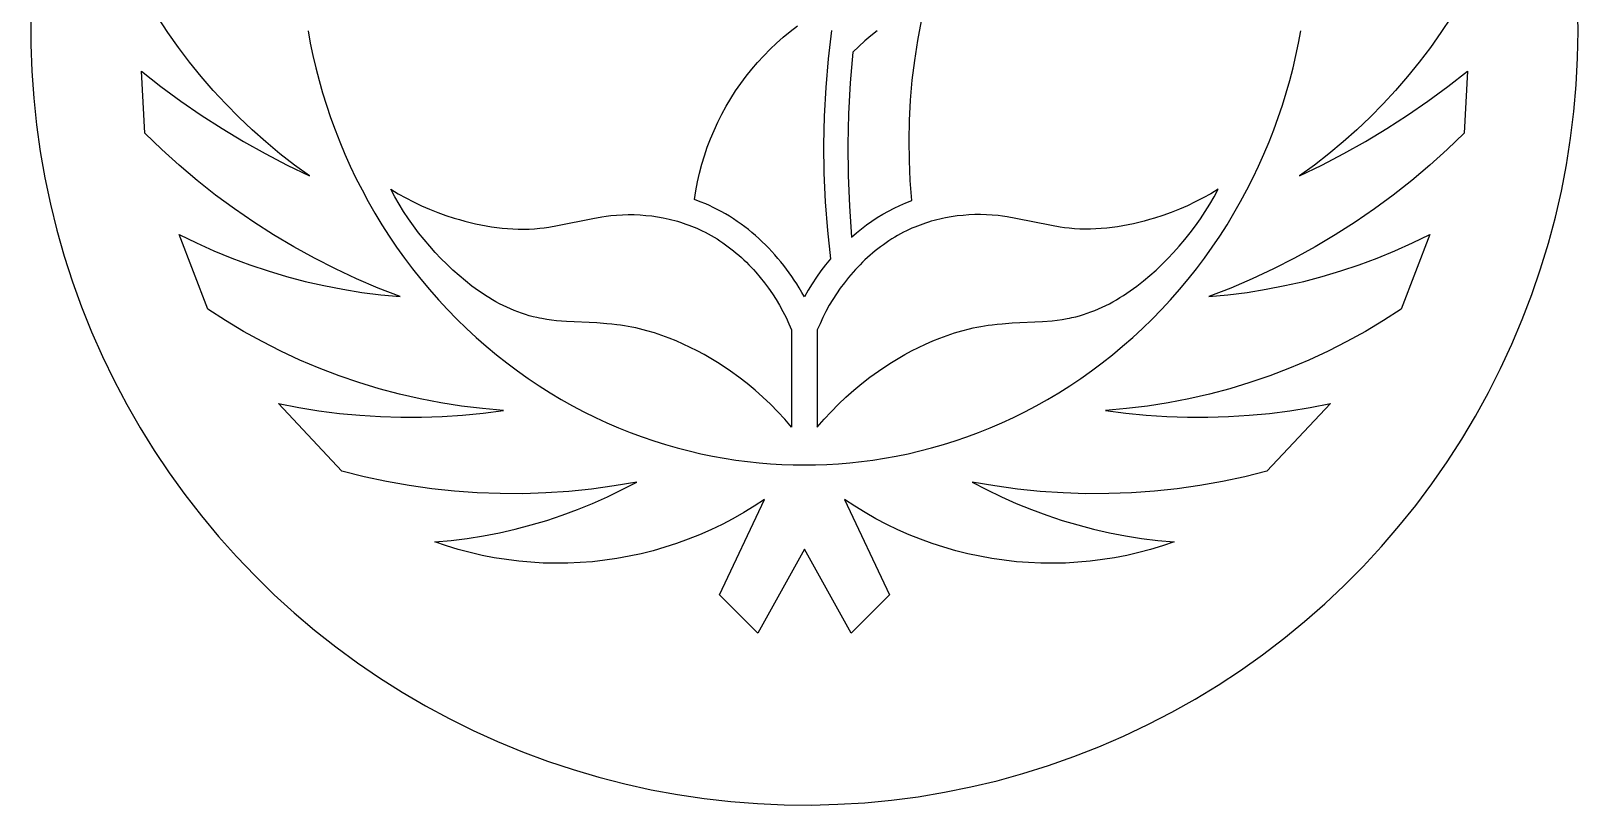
# Model space of a CAD drawing. Header units: millimetres. Extents: x -254 to 346, y 155 to 755.
# Drawn here: x -254 to 346, y 155 to 455 of the extents above; entities that cross this region are included whole.
import ezdxf

# ---------------------------------------------------------------- set-up
doc = ezdxf.new("R2010")
doc.units = ezdxf.units.MM
doc.layers.add('Layer 05', color=12, linetype='Continuous', true_color=0xde0000)

msp = doc.modelspace()

# ---------------------------------------------------------------- linework, layer by layer
at = {"layer": 'Layer 05'}
for p, q in [((346.45, 455.04), (346.27, 465.46)), ((-253.5, 460.25), (-253.5, 449.84)), ((-200.39, 454.48), (-204.31, 460.44)), ((40.96, 454.91), (43.73, 457.04)), ((90.38, 451.37), (91.82, 459.02)), ((297.22, 460.44), (293.29, 454.48)), ((-196.27, 448.65), (-200.39, 454.48)), ((-146.06, 455.1), (-145.16, 450.31)), ((-145.16, 450.31), (-144.15, 445.52)), ((33.11, 447.96), (35.65, 450.37)), ((35.65, 450.37), (38.26, 452.69)), ((38.26, 452.69), (40.96, 454.91)), ((56.94, 455.23), (55.64, 444.22)), ((69.84, 451.18), (67.51, 449.06)), ((72.24, 453.22), (69.84, 451.18)), ((74.7, 455.18), (72.24, 453.22)), ((89.2, 443.68), (90.38, 451.37)), ((237.05, 445.52), (238.06, 450.31)), ((238.06, 450.31), (238.96, 455.1)), ((293.29, 454.48), (289.17, 448.65)), ((346.27, 444.63), (346.45, 455.04)), ((-253.5, 449.84), (-253.14, 439.43)), ((-191.96, 442.96), (-196.27, 448.65)), ((-144.15, 445.52), (-143.02, 440.73)), ((28.3, 442.9), (30.66, 445.47)), ((30.66, 445.47), (33.11, 447.96)), ((55.64, 444.22), (54.7, 433.16)), ((65.24, 446.87), (64.21, 434.95)), ((67.51, 449.06), (65.24, 446.87)), ((235.92, 440.73), (237.05, 445.52)), ((289.17, 448.65), (284.87, 442.96)), ((345.73, 434.23), (346.27, 444.63)), ((-253.14, 439.43), (-252.42, 429.04)), ((-209.34, 415.42), (-210.68, 439.49)), ((-210.68, 439.49), (-203.11, 433.56)), ((-187.47, 437.42), (-191.96, 442.96)), ((-143.02, 440.73), (-141.77, 435.93)), ((23.84, 437.51), (26.02, 440.24)), ((26.02, 440.24), (28.3, 442.9)), ((88.27, 435.95), (89.2, 443.68)), ((234.67, 435.93), (235.92, 440.73)), ((284.87, 442.96), (280.37, 437.42)), ((296.01, 433.56), (303.59, 439.49)), ((303.59, 439.49), (302.24, 415.42)), ((-203.11, 433.56), (-195.36, 427.87)), ((-182.8, 432.02), (-187.47, 437.42)), ((-177.96, 426.78), (-182.8, 432.02)), ((-141.77, 435.93), (-140.4, 431.13)), ((19.77, 431.83), (21.76, 434.7)), ((21.76, 434.7), (23.84, 437.51)), ((54.7, 433.16), (54.11, 422.09)), ((64.21, 434.95), (63.56, 423)), ((87.6, 428.2), (88.27, 435.95)), ((233.31, 431.13), (234.67, 435.93)), ((275.7, 432.02), (270.86, 426.78)), ((280.37, 437.42), (275.7, 432.02)), ((288.26, 427.87), (296.01, 433.56)), ((344.83, 423.86), (345.73, 434.23)), ((-252.42, 429.04), (-251.34, 418.68)), ((-195.36, 427.87), (-187.44, 422.42)), ((-172.95, 421.7), (-177.96, 426.78)), ((-140.4, 431.13), (-138.92, 426.35)), ((-138.92, 426.35), (-137.31, 421.57)), ((16.1, 425.88), (17.88, 428.89)), ((17.88, 428.89), (19.77, 431.83)), ((87.19, 420.43), (87.6, 428.2)), ((230.21, 421.57), (231.82, 426.35)), ((231.82, 426.35), (233.31, 431.13)), ((270.86, 426.78), (265.85, 421.7)), ((280.34, 422.42), (288.26, 427.87)), ((-187.44, 422.42), (-179.35, 417.21)), ((-167.77, 416.79), (-172.95, 421.7)), ((-137.31, 421.57), (-135.58, 416.81)), ((12.85, 419.69), (14.42, 422.82)), ((14.42, 422.82), (16.1, 425.88)), ((54.11, 422.09), (53.89, 411)), ((63.56, 423), (63.28, 411.03)), ((87.04, 412.65), (87.19, 420.43)), ((228.48, 416.81), (230.21, 421.57)), ((265.85, 421.7), (260.67, 416.79)), ((272.25, 417.21), (280.34, 422.42)), ((343.56, 413.52), (344.83, 423.86)), ((-251.34, 418.68), (-249.9, 408.37)), ((-202.78, 409.1), (-209.34, 415.42)), ((-179.35, 417.21), (-171.11, 412.25)), ((-162.43, 412.05), (-167.77, 416.79)), ((-135.58, 416.81), (-133.73, 412.08)), ((10.03, 413.3), (11.38, 416.52)), ((11.38, 416.52), (12.85, 419.69)), ((226.63, 412.08), (228.48, 416.81)), ((260.67, 416.79), (255.33, 412.05)), ((264.01, 412.25), (272.25, 417.21)), ((302.24, 415.42), (295.68, 409.1)), ((-249.9, 408.37), (-248.1, 398.11)), ((-196.01, 403), (-202.78, 409.1)), ((-171.11, 412.25), (-162.72, 407.55)), ((-156.95, 407.49), (-162.43, 412.05)), ((-133.73, 412.08), (-131.76, 407.37)), ((7.66, 406.72), (8.78, 410.03)), ((8.78, 410.03), (10.03, 413.3)), ((53.89, 411), (54.02, 399.91)), ((63.28, 411.03), (63.39, 399.06)), ((87.14, 404.87), (87.04, 412.65)), ((224.66, 407.37), (226.63, 412.08)), ((255.33, 412.05), (249.85, 407.49)), ((255.63, 407.55), (264.01, 412.25)), ((295.68, 409.1), (288.92, 403)), ((341.94, 403.23), (343.56, 413.52)), ((-189.05, 397.13), (-196.01, 403)), ((-162.72, 407.55), (-154.2, 403.1)), ((-151.31, 403.11), (-156.95, 407.49)), ((-154.2, 403.1), (-145.54, 398.92)), ((-145.54, 398.92), (-151.31, 403.11)), ((-131.76, 407.37), (-129.67, 402.7)), ((-129.67, 402.7), (-127.46, 398.06)), ((5.74, 400), (6.64, 403.38)), ((6.64, 403.38), (7.66, 406.72)), ((87.51, 397.1), (87.14, 404.87)), ((220.36, 398.06), (222.57, 402.7)), ((222.57, 402.7), (224.66, 407.37)), ((244.21, 403.11), (238.44, 398.92)), ((238.44, 398.92), (247.1, 403.1)), ((249.85, 407.49), (244.21, 403.11)), ((247.1, 403.1), (255.63, 407.55)), ((288.92, 403), (281.96, 397.13)), ((339.97, 393.01), (341.94, 403.23)), ((-248.1, 398.11), (-245.94, 387.93)), ((-181.9, 391.49), (-189.05, 397.13)), ((-127.46, 398.06), (-125.12, 393.46)), ((4.3, 393.16), (4.96, 396.59)), ((4.96, 396.59), (5.74, 400)), ((54.02, 399.91), (54.51, 388.83)), ((63.39, 399.06), (63.88, 387.1)), ((88.13, 389.34), (87.51, 397.1)), ((218.03, 393.46), (220.36, 398.06)), ((281.96, 397.13), (274.8, 391.49)), ((-174.57, 386.09), (-181.9, 391.49)), ((-125.12, 393.46), (-122.67, 388.91)), ((-112.42, 390.77), (-114, 393.72)), ((-114, 393.72), (-111.1, 391.98)), ((-110.76, 387.89), (-112.42, 390.77)), ((-111.1, 391.98), (-108.14, 390.34)), ((-108.14, 390.34), (-105.12, 388.8)), ((3.76, 389.71), (4.3, 393.16)), ((201.04, 390.34), (198.02, 388.8)), ((204, 391.98), (201.04, 390.34)), ((203.66, 387.89), (205.33, 390.77)), ((206.9, 393.72), (204, 391.98)), ((205.33, 390.77), (206.9, 393.72)), ((215.57, 388.91), (218.03, 393.46)), ((274.8, 391.49), (267.47, 386.09)), ((337.64, 382.86), (339.97, 393.01)), ((-245.94, 387.93), (-243.44, 377.82)), ((-167.06, 380.93), (-174.57, 386.09)), ((-122.67, 388.91), (-120.1, 384.42)), ((-120.1, 384.42), (-117.42, 379.98)), ((-109, 385.05), (-110.76, 387.89)), ((-107.15, 382.27), (-109, 385.05)), ((-105.12, 388.8), (-102.05, 387.35)), ((-102.05, 387.35), (-98.94, 386)), ((-98.94, 386), (-95.78, 384.75)), ((-95.78, 384.75), (-92.57, 383.6)), ((5.96, 388.89), (3.76, 389.71)), ((8.15, 388.01), (5.96, 388.89)), ((9.58, 387.38), (8.15, 388.01)), ((11, 386.71), (9.58, 387.38)), ((12.62, 385.91), (11, 386.71)), ((14.22, 385.06), (12.62, 385.91)), ((15.8, 384.17), (14.22, 385.06)), ((17.35, 383.24), (15.8, 384.17)), ((54.51, 388.83), (55.35, 377.77)), ((63.88, 387.1), (64.74, 375.17)), ((74.7, 382.71), (76.84, 384.01)), ((76.84, 384.01), (79.02, 385.23)), ((79.02, 385.23), (81.24, 386.38)), ((81.24, 386.38), (83.5, 387.44)), ((83.5, 387.44), (85.8, 388.43)), ((85.8, 388.43), (88.13, 389.34)), ((188.68, 384.75), (185.47, 383.6)), ((191.84, 386), (188.68, 384.75)), ((194.96, 387.35), (191.84, 386)), ((198.02, 388.8), (194.96, 387.35)), ((200.05, 382.27), (201.9, 385.05)), ((201.9, 385.05), (203.66, 387.89)), ((210.32, 379.98), (213, 384.42)), ((213, 384.42), (215.57, 388.91)), ((267.47, 386.09), (259.97, 380.93)), ((-159.39, 376.03), (-167.06, 380.93)), ((-117.42, 379.98), (-114.61, 375.6)), ((-105.21, 379.54), (-107.15, 382.27)), ((-103.18, 376.86), (-105.21, 379.54)), ((-92.57, 383.6), (-89.32, 382.54)), ((-89.32, 382.54), (-87.3, 381.94)), ((-87.3, 381.94), (-85.26, 381.37)), ((-85.26, 381.37), (-83.22, 380.85)), ((-83.22, 380.85), (-81.16, 380.37)), ((-81.16, 380.37), (-79.1, 379.93)), ((-79.1, 379.93), (-77.02, 379.54)), ((-77.02, 379.54), (-74.94, 379.2)), ((-74.94, 379.2), (-72.86, 378.9)), ((-72.86, 378.9), (-70.77, 378.66)), ((-70.77, 378.66), (-68.68, 378.47)), ((-68.68, 378.47), (-66.59, 378.34)), ((-66.59, 378.34), (-64.5, 378.27)), ((-64.5, 378.27), (-62.41, 378.25)), ((-62.41, 378.25), (-60.33, 378.3)), ((-60.33, 378.3), (-58.26, 378.41)), ((-58.26, 378.41), (-56.19, 378.59)), ((-56.19, 378.59), (-54.46, 378.79)), ((-54.46, 378.79), (-52.73, 379.02)), ((-52.73, 379.02), (-49.3, 379.61)), ((-49.3, 379.61), (-35.58, 382.43)), ((-35.58, 382.43), (-32.13, 383.03)), ((-32.13, 383.03), (-30.39, 383.28)), ((-30.39, 383.28), (-28.64, 383.5)), ((-28.64, 383.5), (-26.39, 383.7)), ((-26.39, 383.7), (-24.13, 383.84)), ((-24.13, 383.84), (-21.85, 383.89)), ((-21.85, 383.89), (-19.58, 383.87)), ((-19.58, 383.87), (-17.31, 383.78)), ((-17.31, 383.78), (-15.03, 383.61)), ((-15.03, 383.61), (-12.77, 383.36)), ((-12.77, 383.36), (-10.51, 383.03)), ((-10.51, 383.03), (-8.27, 382.63)), ((-8.27, 382.63), (-7.15, 382.4)), ((-7.15, 382.4), (-6.04, 382.15)), ((-6.04, 382.15), (-4.93, 381.88)), ((-4.93, 381.88), (-3.83, 381.59)), ((-3.83, 381.59), (-2.73, 381.29)), ((-2.73, 381.29), (-1.64, 380.96)), ((-1.64, 380.96), (-0.56, 380.61)), ((-0.56, 380.61), (0.52, 380.25)), ((0.52, 380.25), (1.59, 379.86)), ((1.59, 379.86), (2.65, 379.45)), ((2.65, 379.45), (3.7, 379.03)), ((3.7, 379.03), (4.75, 378.58)), ((4.75, 378.58), (5.78, 378.12)), ((5.78, 378.12), (6.81, 377.63)), ((18.88, 382.27), (17.35, 383.24)), ((20.39, 381.27), (18.88, 382.27)), ((21.86, 380.24), (20.39, 381.27)), ((23.3, 379.17), (21.86, 380.24)), ((24.71, 378.07), (23.3, 379.17)), ((26.11, 376.94), (24.71, 378.07)), ((66.63, 376.81), (68.57, 378.39)), ((68.57, 378.39), (70.56, 379.9)), ((70.56, 379.9), (72.6, 381.34)), ((72.6, 381.34), (74.7, 382.71)), ((87.12, 378.12), (86.09, 377.63)), ((88.16, 378.58), (87.12, 378.12)), ((89.2, 379.03), (88.16, 378.58)), ((90.25, 379.45), (89.2, 379.03)), ((91.32, 379.86), (90.25, 379.45)), ((92.39, 380.25), (91.32, 379.86)), ((93.46, 380.61), (92.39, 380.25)), ((94.55, 380.96), (93.46, 380.61)), ((95.64, 381.29), (94.55, 380.96)), ((96.73, 381.59), (95.64, 381.29)), ((97.83, 381.88), (96.73, 381.59)), ((98.94, 382.15), (97.83, 381.88)), ((100.05, 382.4), (98.94, 382.15)), ((101.17, 382.63), (100.05, 382.4)), ((103.41, 383.03), (101.17, 382.63)), ((105.67, 383.36), (103.41, 383.03)), ((107.94, 383.61), (105.67, 383.36)), ((110.21, 383.78), (107.94, 383.61)), ((112.48, 383.87), (110.21, 383.78)), ((114.76, 383.89), (112.48, 383.87)), ((117.03, 383.84), (114.76, 383.89)), ((119.29, 383.7), (117.03, 383.84)), ((121.54, 383.5), (119.29, 383.7)), ((123.29, 383.28), (121.54, 383.5)), ((125.03, 383.03), (123.29, 383.28)), ((128.49, 382.43), (125.03, 383.03)), ((142.2, 379.61), (128.49, 382.43)), ((145.64, 379.02), (142.2, 379.61)), ((147.36, 378.79), (145.64, 379.02)), ((149.09, 378.59), (147.36, 378.79)), ((151.16, 378.41), (149.09, 378.59)), ((153.23, 378.3), (151.16, 378.41)), ((155.32, 378.25), (153.23, 378.3)), ((157.4, 378.27), (155.32, 378.25)), ((159.49, 378.34), (157.4, 378.27)), ((161.58, 378.47), (159.49, 378.34)), ((163.67, 378.66), (161.58, 378.47)), ((165.76, 378.9), (163.67, 378.66)), ((167.84, 379.2), (165.76, 378.9)), ((169.92, 379.54), (167.84, 379.2)), ((172, 379.93), (169.92, 379.54)), ((174.06, 380.37), (172, 379.93)), ((176.12, 380.85), (174.06, 380.37)), ((178.17, 381.37), (176.12, 380.85)), ((180.2, 381.94), (178.17, 381.37)), ((182.22, 382.54), (180.2, 381.94)), ((185.47, 383.6), (182.22, 382.54)), ((196.08, 376.86), (198.11, 379.54)), ((198.11, 379.54), (200.05, 382.27)), ((207.52, 375.6), (210.32, 379.98)), ((259.97, 380.93), (252.29, 376.03)), ((334.96, 372.8), (337.64, 382.86)), ((-243.44, 377.82), (-240.58, 367.8)), ((-184.93, 347.24), (-196.04, 376.19)), ((-196.04, 376.19), (-189.33, 372.92)), ((-189.33, 372.92), (-182.52, 369.87)), ((-151.56, 371.38), (-159.39, 376.03)), ((-114.61, 375.6), (-111.7, 371.29)), ((-101.07, 374.23), (-103.18, 376.86)), ((-98.86, 371.63), (-101.07, 374.23)), ((6.81, 377.63), (7.99, 377.05)), ((7.99, 377.05), (9.15, 376.43)), ((9.15, 376.43), (10.3, 375.79)), ((10.3, 375.79), (11.44, 375.13)), ((11.44, 375.13), (12.57, 374.44)), ((12.57, 374.44), (13.68, 373.73)), ((13.68, 373.73), (14.77, 372.99)), ((14.77, 372.99), (15.85, 372.24)), ((15.85, 372.24), (16.92, 371.46)), ((27.46, 375.78), (26.11, 376.94)), ((28.79, 374.6), (27.46, 375.78)), ((30.1, 373.38), (28.79, 374.6)), ((31.38, 372.14), (30.1, 373.38)), ((32.62, 370.87), (31.38, 372.14)), ((55.35, 377.77), (56.56, 366.74)), ((64.74, 375.17), (66.63, 376.81)), ((77.05, 372.24), (75.98, 371.46)), ((78.13, 372.99), (77.05, 372.24)), ((79.23, 373.73), (78.13, 372.99)), ((80.34, 374.44), (79.23, 373.73)), ((81.46, 375.13), (80.34, 374.44)), ((82.6, 375.79), (81.46, 375.13)), ((83.75, 376.43), (82.6, 375.79)), ((84.91, 377.05), (83.75, 376.43)), ((86.09, 377.63), (84.91, 377.05)), ((191.77, 371.63), (193.97, 374.23)), ((193.97, 374.23), (196.08, 376.86)), ((204.6, 371.29), (207.52, 375.6)), ((252.29, 376.03), (244.46, 371.38)), ((275.42, 369.87), (282.23, 372.92)), ((288.94, 376.19), (277.83, 347.24)), ((282.23, 372.92), (288.94, 376.19)), ((331.93, 362.83), (334.96, 372.8)), ((-240.58, 367.8), (-237.38, 357.89)), ((-182.52, 369.87), (-175.61, 367.04)), ((-175.61, 367.04), (-168.61, 364.44)), ((-143.58, 366.99), (-151.56, 371.38)), ((-135.46, 362.86), (-143.58, 366.99)), ((-111.7, 371.29), (-108.68, 367.05)), ((-108.68, 367.05), (-105.54, 362.89)), ((-96.73, 369.25), (-98.86, 371.63)), ((-94.53, 366.91), (-96.73, 369.25)), ((-92.25, 364.63), (-94.53, 366.91)), ((16.92, 371.46), (17.97, 370.65)), ((17.97, 370.65), (19, 369.83)), ((19, 369.83), (20.02, 368.99)), ((20.02, 368.99), (21.03, 368.13)), ((21.03, 368.13), (22.01, 367.24)), ((22.01, 367.24), (22.99, 366.34)), ((22.99, 366.34), (23.94, 365.42)), ((33.84, 369.58), (32.62, 370.87)), ((35.03, 368.27), (33.84, 369.58)), ((36.19, 366.93), (35.03, 368.27)), ((37.32, 365.57), (36.19, 366.93)), ((56.56, 366.74), (54.67, 364.43)), ((69.92, 366.34), (68.96, 365.42)), ((70.89, 367.24), (69.92, 366.34)), ((71.88, 368.13), (70.89, 367.24)), ((72.88, 368.99), (71.88, 368.13)), ((73.9, 369.83), (72.88, 368.99)), ((74.93, 370.65), (73.9, 369.83)), ((75.98, 371.46), (74.93, 370.65)), ((185.16, 364.63), (187.43, 366.91)), ((187.43, 366.91), (189.63, 369.25)), ((189.63, 369.25), (191.77, 371.63)), ((198.44, 362.89), (201.58, 367.05)), ((201.58, 367.05), (204.6, 371.29)), ((236.49, 366.99), (228.37, 362.86)), ((244.46, 371.38), (236.49, 366.99)), ((261.51, 364.44), (268.51, 367.04)), ((268.51, 367.04), (275.42, 369.87)), ((-168.61, 364.44), (-161.53, 362.07)), ((-161.53, 362.07), (-154.38, 359.93)), ((-127.21, 359.01), (-135.46, 362.86)), ((-105.54, 362.89), (-102.3, 358.81)), ((-89.91, 362.41), (-92.25, 364.63)), ((-87.5, 360.26), (-89.91, 362.41)), ((-85.03, 358.19), (-87.5, 360.26)), ((23.94, 365.42), (24.88, 364.49)), ((24.88, 364.49), (25.8, 363.54)), ((25.8, 363.54), (26.71, 362.57)), ((26.71, 362.57), (27.59, 361.58)), ((27.59, 361.58), (29.32, 359.56)), ((38.42, 364.2), (37.32, 365.57)), ((39.49, 362.8), (38.42, 364.2)), ((40.54, 361.37), (39.49, 362.8)), ((41.55, 359.94), (40.54, 361.37)), ((52.86, 362.05), (51.13, 359.61)), ((54.67, 364.43), (52.86, 362.05)), ((65.31, 361.58), (63.59, 359.56)), ((66.2, 362.57), (65.31, 361.58)), ((67.1, 363.54), (66.2, 362.57)), ((68.02, 364.49), (67.1, 363.54)), ((68.96, 365.42), (68.02, 364.49)), ((177.93, 358.19), (180.4, 360.26)), ((180.4, 360.26), (182.81, 362.41)), ((182.81, 362.41), (185.16, 364.63)), ((195.21, 358.81), (198.44, 362.89)), ((228.37, 362.86), (220.12, 359.01)), ((247.28, 359.93), (254.44, 362.07)), ((254.44, 362.07), (261.51, 364.44)), ((328.56, 352.98), (331.93, 362.83)), ((-237.38, 357.89), (-233.84, 348.1)), ((-154.38, 359.93), (-147.16, 358.03)), ((-147.16, 358.03), (-139.89, 356.37)), ((-139.89, 356.37), (-132.56, 354.95)), ((-132.56, 354.95), (-125.19, 353.76)), ((-118.84, 355.43), (-127.21, 359.01)), ((-110.35, 352.12), (-118.84, 355.43)), ((-102.3, 358.81), (-98.96, 354.81)), ((-98.96, 354.81), (-95.52, 350.9)), ((-82.49, 356.21), (-85.03, 358.19)), ((-81.2, 355.26), (-82.49, 356.21)), ((-79.9, 354.33), (-81.2, 355.26)), ((-78.58, 353.43), (-79.9, 354.33)), ((29.32, 359.56), (30.96, 357.49)), ((30.96, 357.49), (32.54, 355.37)), ((32.54, 355.37), (34.04, 353.19)), ((42.53, 358.49), (41.55, 359.94)), ((43.48, 357.02), (42.53, 358.49)), ((44.4, 355.53), (43.48, 357.02)), ((45.45, 353.76), (44.4, 355.53)), ((47.92, 354.57), (46.45, 351.97)), ((49.48, 357.12), (47.92, 354.57)), ((51.13, 359.61), (49.48, 357.12)), ((60.36, 355.37), (58.86, 353.19)), ((61.94, 357.49), (60.36, 355.37)), ((63.59, 359.56), (61.94, 357.49)), ((171.48, 353.43), (172.8, 354.33)), ((172.8, 354.33), (174.11, 355.26)), ((174.11, 355.26), (175.4, 356.21)), ((175.4, 356.21), (177.93, 358.19)), ((188.42, 350.9), (191.87, 354.81)), ((191.87, 354.81), (195.21, 358.81)), ((211.74, 355.43), (203.26, 352.12)), ((220.12, 359.01), (211.74, 355.43)), ((218.09, 353.76), (225.46, 354.95)), ((225.46, 354.95), (232.79, 356.37)), ((232.79, 356.37), (240.07, 358.03)), ((240.07, 358.03), (247.28, 359.93)), ((-233.84, 348.1), (-229.96, 338.44)), ((-125.19, 353.76), (-117.79, 352.82)), ((-117.79, 352.82), (-110.35, 352.12)), ((-95.52, 350.9), (-91.99, 347.09)), ((-77.25, 352.56), (-78.58, 353.43)), ((-75.9, 351.71), (-77.25, 352.56)), ((-74.54, 350.9), (-75.9, 351.71)), ((-73.17, 350.12), (-74.54, 350.9)), ((-71.79, 349.37), (-73.17, 350.12)), ((-70.39, 348.66), (-71.79, 349.37)), ((-68.98, 347.98), (-70.39, 348.66)), ((-67.55, 347.34), (-68.98, 347.98)), ((34.04, 353.19), (35.46, 350.98)), ((35.46, 350.98), (36.81, 348.73)), ((36.81, 348.73), (38.09, 346.39)), ((46.45, 351.97), (45.45, 353.76)), ((56.09, 348.73), (54.81, 346.39)), ((57.44, 350.98), (56.09, 348.73)), ((58.86, 353.19), (57.44, 350.98)), ((160.45, 347.34), (161.88, 347.98)), ((161.88, 347.98), (163.29, 348.66)), ((163.29, 348.66), (164.69, 349.37)), ((164.69, 349.37), (166.07, 350.12)), ((166.07, 350.12), (167.45, 350.9)), ((167.45, 350.9), (168.81, 351.71)), ((168.81, 351.71), (170.15, 352.56)), ((170.15, 352.56), (171.48, 353.43)), ((184.89, 347.09), (188.42, 350.9)), ((203.26, 352.12), (210.69, 352.82)), ((210.69, 352.82), (218.09, 353.76)), ((324.84, 343.25), (328.56, 352.98)), ((-178.07, 342.81), (-184.93, 347.24)), ((-171.05, 338.61), (-178.07, 342.81)), ((-91.99, 347.09), (-88.36, 343.37)), ((-88.36, 343.37), (-84.64, 339.76)), ((-66.12, 346.73), (-67.55, 347.34)), ((-64.67, 346.17), (-66.12, 346.73)), ((-63.21, 345.64), (-64.67, 346.17)), ((-61.75, 345.15), (-63.21, 345.64)), ((-60.27, 344.71), (-61.75, 345.15)), ((-58.78, 344.31), (-60.27, 344.71)), ((-57.28, 343.95), (-58.78, 344.31)), ((-56.34, 343.75), (-57.28, 343.95)), ((-55.4, 343.57), (-56.34, 343.75)), ((-53.5, 343.25), (-55.4, 343.57)), ((-51.6, 342.99), (-53.5, 343.25)), ((-49.68, 342.77), (-51.6, 342.99)), ((-45.82, 342.46), (-49.68, 342.77)), ((-34.11, 341.89), (-45.82, 342.46)), ((38.09, 346.39), (39.3, 344.03)), ((39.3, 344.03), (40.42, 341.62)), ((53.61, 344.03), (52.49, 341.62)), ((54.81, 346.39), (53.61, 344.03)), ((127.02, 341.89), (138.72, 342.46)), ((138.72, 342.46), (142.58, 342.77)), ((142.58, 342.77), (144.5, 342.99)), ((144.5, 342.99), (146.41, 343.25)), ((146.41, 343.25), (148.3, 343.57)), ((148.3, 343.57), (149.24, 343.75)), ((149.24, 343.75), (150.18, 343.95)), ((150.18, 343.95), (151.68, 344.31)), ((151.68, 344.31), (153.17, 344.71)), ((153.17, 344.71), (154.65, 345.15)), ((154.65, 345.15), (156.12, 345.64)), ((156.12, 345.64), (157.57, 346.17)), ((157.57, 346.17), (159.02, 346.73)), ((159.02, 346.73), (160.45, 347.34)), ((177.54, 339.76), (181.26, 343.37)), ((181.26, 343.37), (184.89, 347.09)), ((270.97, 342.81), (263.96, 338.61)), ((277.83, 347.24), (270.97, 342.81)), ((320.8, 333.66), (324.84, 343.25)), ((-229.96, 338.44), (-225.75, 328.91)), ((-163.9, 334.67), (-171.05, 338.61)), ((-84.64, 339.76), (-80.83, 336.25)), ((-80.83, 336.25), (-76.95, 332.85)), ((-30.21, 341.62), (-34.11, 341.89)), ((-28.26, 341.45), (-30.21, 341.62)), ((-26.32, 341.23), (-28.26, 341.45)), ((-24.84, 341.03), (-26.32, 341.23)), ((-23.37, 340.8), (-24.84, 341.03)), ((-21.89, 340.54), (-23.37, 340.8)), ((-20.43, 340.26), (-21.89, 340.54)), ((-18.96, 339.95), (-20.43, 340.26)), ((-17.51, 339.62), (-18.96, 339.95)), ((-14.61, 338.87), (-17.51, 339.62)), ((-11.74, 338.02), (-14.61, 338.87)), ((-8.89, 337.08), (-11.74, 338.02)), ((-6.07, 336.05), (-8.89, 337.08)), ((-3.28, 334.93), (-6.07, 336.05)), ((40.42, 341.62), (41.45, 339.18)), ((41.45, 339.18), (41.45, 301.51)), ((52.49, 341.62), (51.45, 339.18)), ((51.45, 339.18), (51.45, 301.51)), ((96.19, 334.93), (98.97, 336.05)), ((98.97, 336.05), (101.79, 337.08)), ((101.79, 337.08), (104.64, 338.02)), ((104.64, 338.02), (107.51, 338.87)), ((107.51, 338.87), (110.41, 339.62)), ((110.41, 339.62), (111.87, 339.95)), ((111.87, 339.95), (113.33, 340.26)), ((113.33, 340.26), (114.8, 340.54)), ((114.8, 340.54), (116.27, 340.8)), ((116.27, 340.8), (117.74, 341.03)), ((117.74, 341.03), (119.23, 341.23)), ((119.23, 341.23), (121.17, 341.45)), ((121.17, 341.45), (123.11, 341.62)), ((123.11, 341.62), (127.02, 341.89)), ((169.85, 332.85), (173.74, 336.25)), ((173.74, 336.25), (177.54, 339.76)), ((263.96, 338.61), (256.8, 334.67)), ((-156.61, 330.97), (-163.9, 334.67)), ((-149.2, 327.54), (-156.61, 330.97)), ((-76.95, 332.85), (-72.99, 329.56)), ((-0.53, 333.72), (-3.28, 334.93)), ((2.2, 332.43), (-0.53, 333.72)), ((4.89, 331.07), (2.2, 332.43)), ((7.54, 329.63), (4.89, 331.07)), ((85.36, 329.63), (88.01, 331.07)), ((88.01, 331.07), (90.7, 332.43)), ((90.7, 332.43), (93.43, 333.72)), ((93.43, 333.72), (96.19, 334.93)), ((165.89, 329.56), (169.85, 332.85)), ((249.51, 330.97), (242.1, 327.54)), ((256.8, 334.67), (249.51, 330.97)), ((316.42, 324.21), (320.8, 333.66)), ((-225.75, 328.91), (-221.2, 319.54)), ((-141.67, 324.36), (-149.2, 327.54)), ((-134.04, 321.45), (-141.67, 324.36)), ((-72.99, 329.56), (-68.95, 326.38)), ((-68.95, 326.38), (-64.85, 323.32)), ((10.15, 328.12), (7.54, 329.63)), ((12.73, 326.55), (10.15, 328.12)), ((15.26, 324.91), (12.73, 326.55)), ((17.74, 323.22), (15.26, 324.91)), ((75.16, 323.22), (77.65, 324.91)), ((77.65, 324.91), (80.18, 326.55)), ((80.18, 326.55), (82.75, 328.12)), ((82.75, 328.12), (85.36, 329.63)), ((157.75, 323.32), (161.85, 326.38)), ((161.85, 326.38), (165.89, 329.56)), ((234.58, 324.36), (226.94, 321.45)), ((242.1, 327.54), (234.58, 324.36)), ((311.71, 314.92), (316.42, 324.21)), ((-221.2, 319.54), (-216.34, 310.34)), ((-126.31, 318.8), (-134.04, 321.45)), ((-118.49, 316.43), (-126.31, 318.8)), ((-64.85, 323.32), (-60.68, 320.38)), ((-60.68, 320.38), (-56.46, 317.55)), ((21.03, 320.84), (17.74, 323.22)), ((24.23, 318.37), (21.03, 320.84)), ((27.34, 315.8), (24.23, 318.37)), ((65.56, 315.8), (68.67, 318.37)), ((68.67, 318.37), (71.87, 320.84)), ((71.87, 320.84), (75.16, 323.22)), ((149.36, 317.55), (153.58, 320.38)), ((153.58, 320.38), (157.75, 323.32)), ((219.21, 318.8), (211.4, 316.43)), ((226.94, 321.45), (219.21, 318.8)), ((-110.6, 314.33), (-118.49, 316.43)), ((-102.63, 312.5), (-110.6, 314.33)), ((-94.61, 310.96), (-102.63, 312.5)), ((-56.46, 317.55), (-52.17, 314.85)), ((-52.17, 314.85), (-47.84, 312.28)), ((-47.84, 312.28), (-43.47, 309.83)), ((30.35, 313.13), (27.34, 315.8)), ((33.28, 310.36), (30.35, 313.13)), ((59.62, 310.36), (62.55, 313.13)), ((62.55, 313.13), (65.56, 315.8)), ((136.37, 309.83), (140.75, 312.28)), ((140.75, 312.28), (145.08, 314.85)), ((145.08, 314.85), (149.36, 317.55)), ((195.54, 312.5), (187.51, 310.96)), ((203.5, 314.33), (195.54, 312.5)), ((211.4, 316.43), (203.5, 314.33)), ((306.69, 305.8), (311.71, 314.92)), ((-216.34, 310.34), (-211.16, 301.3)), ((-132.91, 284.45), (-157.49, 310.71)), ((-157.49, 310.71), (-149.66, 309.17)), ((-149.66, 309.17), (-141.8, 307.89)), ((-141.8, 307.89), (-133.89, 306.87)), ((-133.89, 306.87), (-125.95, 306.1)), ((-125.95, 306.1), (-117.99, 305.6)), ((-86.54, 309.7), (-94.61, 310.96)), ((-94.08, 305.64), (-86.13, 306.17)), ((-78.43, 308.72), (-86.54, 309.7)), ((-86.13, 306.17), (-78.19, 306.97)), ((-70.29, 308.02), (-78.43, 308.72)), ((-78.19, 306.97), (-70.29, 308.02)), ((-43.47, 309.83), (-39.05, 307.5)), ((-39.05, 307.5), (-34.6, 305.31)), ((36.1, 307.5), (33.28, 310.36)), ((38.83, 304.55), (36.1, 307.5)), ((54.07, 304.55), (56.8, 307.5)), ((56.8, 307.5), (59.62, 310.36)), ((127.5, 305.31), (131.96, 307.5)), ((131.96, 307.5), (136.37, 309.83)), ((171.33, 308.72), (163.19, 308.02)), ((163.19, 308.02), (171.1, 306.97)), ((171.1, 306.97), (179.03, 306.17)), ((179.44, 309.7), (171.33, 308.72)), ((179.03, 306.17), (186.98, 305.64)), ((187.51, 310.96), (179.44, 309.7)), ((210.9, 305.6), (218.85, 306.1)), ((218.85, 306.1), (226.79, 306.87)), ((250.39, 310.71), (225.81, 284.45)), ((226.79, 306.87), (234.7, 307.89)), ((234.7, 307.89), (242.57, 309.17)), ((242.57, 309.17), (250.39, 310.71)), ((-211.16, 301.3), (-205.67, 292.45)), ((-117.99, 305.6), (-110.02, 305.35)), ((-110.02, 305.35), (-102.05, 305.36)), ((-102.05, 305.36), (-94.08, 305.64)), ((-34.6, 305.31), (-30.12, 303.23)), ((-30.12, 303.23), (-25.61, 301.29)), ((-25.61, 301.29), (-21.09, 299.48)), ((41.45, 301.51), (38.83, 304.55)), ((51.45, 301.51), (54.07, 304.55)), ((113.99, 299.48), (118.52, 301.29)), ((118.52, 301.29), (123.02, 303.23)), ((123.02, 303.23), (127.5, 305.31)), ((186.98, 305.64), (194.95, 305.36)), ((194.95, 305.36), (202.93, 305.35)), ((202.93, 305.35), (210.9, 305.6)), ((301.35, 296.85), (306.69, 305.8)), ((-21.09, 299.48), (-16.54, 297.79)), ((-16.54, 297.79), (-11.98, 296.23)), ((-11.98, 296.23), (-7.42, 294.79)), ((-7.42, 294.79), (-2.85, 293.48)), ((95.75, 293.48), (100.32, 294.79)), ((100.32, 294.79), (104.89, 296.23)), ((104.89, 296.23), (109.44, 297.79)), ((109.44, 297.79), (113.99, 299.48)), ((295.71, 288.1), (301.35, 296.85)), ((-205.67, 292.45), (-199.87, 283.8)), ((-2.85, 293.48), (1.71, 292.29)), ((1.71, 292.29), (6.28, 291.23)), ((6.28, 291.23), (10.83, 290.29)), ((10.83, 290.29), (15.36, 289.46)), ((15.36, 289.46), (19.88, 288.75)), ((19.88, 288.75), (24.38, 288.16)), ((24.38, 288.16), (28.86, 287.68)), ((64.04, 287.68), (68.52, 288.16)), ((68.52, 288.16), (73.02, 288.75)), ((73.02, 288.75), (77.54, 289.46)), ((77.54, 289.46), (82.08, 290.29)), ((82.08, 290.29), (86.63, 291.23)), ((86.63, 291.23), (91.19, 292.29)), ((91.19, 292.29), (95.75, 293.48)), ((289.77, 279.55), (295.71, 288.1)), ((-199.87, 283.8), (-193.78, 275.36)), ((-124.3, 282.3), (-132.91, 284.45)), ((-115.63, 280.44), (-124.3, 282.3)), ((28.86, 287.68), (33.31, 287.32)), ((33.31, 287.32), (37.72, 287.06)), ((37.72, 287.06), (42.11, 286.9)), ((42.11, 286.9), (46.45, 286.85)), ((46.45, 286.85), (50.8, 286.9)), ((50.8, 286.9), (55.18, 287.06)), ((55.18, 287.06), (59.6, 287.32)), ((59.6, 287.32), (64.04, 287.68)), ((217.21, 282.3), (208.53, 280.44)), ((225.81, 284.45), (217.21, 282.3)), ((-106.89, 278.89), (-115.63, 280.44)), ((-98.1, 277.65), (-106.89, 278.89)), ((-89.28, 276.7), (-98.1, 277.65)), ((-80.43, 276.07), (-89.28, 276.7)), ((-71.56, 275.74), (-80.43, 276.07)), ((-53.82, 276.02), (-62.69, 275.73)), ((-44.97, 276.61), (-53.82, 276.02)), ((-36.14, 277.52), (-44.97, 276.61)), ((-27.35, 278.73), (-36.14, 277.52)), ((-29.91, 274.54), (-24.21, 277.3)), ((-18.61, 280.24), (-27.35, 278.73)), ((-24.21, 277.3), (-18.61, 280.24)), ((120.25, 278.73), (111.51, 280.24)), ((111.51, 280.24), (117.11, 277.3)), ((117.11, 277.3), (122.81, 274.54)), ((129.04, 277.52), (120.25, 278.73)), ((137.87, 276.61), (129.04, 277.52)), ((146.72, 276.02), (137.87, 276.61)), ((155.59, 275.73), (146.72, 276.02)), ((173.33, 276.07), (164.47, 275.74)), ((182.18, 276.7), (173.33, 276.07)), ((191.01, 277.65), (182.18, 276.7)), ((199.79, 278.89), (191.01, 277.65)), ((208.53, 280.44), (199.79, 278.89)), ((283.53, 271.21), (289.77, 279.55)), ((-193.78, 275.36), (-187.4, 267.13)), ((-62.69, 275.73), (-71.56, 275.74)), ((-41.55, 269.59), (-35.69, 271.97)), ((-35.69, 271.97), (-29.91, 274.54)), ((13.5, 236.57), (30.95, 273.52)), ((26.96, 270.89), (22.89, 268.39)), ((30.95, 273.52), (26.96, 270.89)), ((65.94, 270.89), (61.95, 273.52)), ((61.95, 273.52), (79.4, 236.57)), ((70.02, 268.39), (65.94, 270.89)), ((122.81, 274.54), (128.59, 271.97)), ((128.59, 271.97), (134.45, 269.59)), ((164.47, 275.74), (155.59, 275.73)), ((277.01, 263.1), (283.53, 271.21)), ((-187.4, 267.13), (-180.74, 259.12)), ((-59.56, 263.6), (-53.49, 265.4)), ((-53.49, 265.4), (-47.49, 267.4)), ((-47.49, 267.4), (-41.55, 269.59)), ((18.73, 266.04), (14.49, 263.82)), ((22.89, 268.39), (18.73, 266.04)), ((74.17, 266.04), (70.02, 268.39)), ((78.41, 263.82), (74.17, 266.04)), ((134.45, 269.59), (140.39, 267.4)), ((140.39, 267.4), (146.39, 265.4)), ((146.39, 265.4), (152.46, 263.6)), ((-180.74, 259.12), (-173.8, 251.36)), ((-90.59, 257.6), (-84.31, 258.4)), ((-84.31, 258.4), (-78.06, 259.4)), ((-78.06, 259.4), (-71.85, 260.6)), ((-71.85, 260.6), (-65.68, 262)), ((-65.68, 262), (-59.56, 263.6)), ((1.38, 258.05), (-3.11, 256.42)), ((5.81, 259.83), (1.38, 258.05)), ((10.19, 261.75), (5.81, 259.83)), ((14.49, 263.82), (10.19, 261.75)), ((82.71, 261.75), (78.41, 263.82)), ((87.09, 259.83), (82.71, 261.75)), ((91.52, 258.05), (87.09, 259.83)), ((96.02, 256.42), (91.52, 258.05)), ((152.46, 263.6), (158.58, 262)), ((158.58, 262), (164.75, 260.6)), ((164.75, 260.6), (170.96, 259.4)), ((170.96, 259.4), (177.21, 258.4)), ((177.21, 258.4), (183.49, 257.6)), ((270.21, 255.21), (277.01, 263.1)), ((-96.89, 257.01), (-90.59, 257.6)), ((-92.36, 255.48), (-96.89, 257.01)), ((-87.79, 254.1), (-92.36, 255.48)), ((-83.17, 252.88), (-87.79, 254.1)), ((-78.51, 251.81), (-83.17, 252.88)), ((-16.89, 252.47), (-21.56, 251.46)), ((-12.25, 253.63), (-16.89, 252.47)), ((-7.66, 254.95), (-12.25, 253.63)), ((-3.11, 256.42), (-7.66, 254.95)), ((46.45, 254.27), (28.38, 221.69)), ((64.52, 221.69), (46.45, 254.27)), ((100.56, 254.95), (96.02, 256.42)), ((105.15, 253.63), (100.56, 254.95)), ((109.79, 252.47), (105.15, 253.63)), ((114.46, 251.46), (109.79, 252.47)), ((176.07, 252.88), (171.41, 251.81)), ((180.69, 254.1), (176.07, 252.88)), ((185.26, 255.48), (180.69, 254.1)), ((183.49, 257.6), (189.79, 257.01)), ((189.79, 257.01), (185.26, 255.48)), ((263.14, 247.56), (270.21, 255.21)), ((-173.8, 251.36), (-166.6, 243.83)), ((-73.82, 250.91), (-78.51, 251.81)), ((-69.1, 250.16), (-73.82, 250.91)), ((-64.36, 249.56), (-69.1, 250.16)), ((-59.6, 249.13), (-64.36, 249.56)), ((-54.83, 248.86), (-59.6, 249.13)), ((-50.05, 248.75), (-54.83, 248.86)), ((-45.27, 248.8), (-50.05, 248.75)), ((-40.5, 249.01), (-45.27, 248.8)), ((-35.74, 249.38), (-40.5, 249.01)), ((-30.99, 249.92), (-35.74, 249.38)), ((-26.26, 250.61), (-30.99, 249.92)), ((-21.56, 251.46), (-26.26, 250.61)), ((119.16, 250.61), (114.46, 251.46)), ((123.89, 249.92), (119.16, 250.61)), ((128.64, 249.38), (123.89, 249.92)), ((133.4, 249.01), (128.64, 249.38)), ((138.17, 248.8), (133.4, 249.01)), ((142.95, 248.75), (138.17, 248.8)), ((147.73, 248.86), (142.95, 248.75)), ((152.5, 249.13), (147.73, 248.86)), ((157.26, 249.56), (152.5, 249.13)), ((162, 250.16), (157.26, 249.56)), ((166.72, 250.91), (162, 250.16)), ((171.41, 251.81), (166.72, 250.91)), ((255.8, 240.17), (263.14, 247.56)), ((-166.6, 243.83), (-159.14, 236.57)), ((248.22, 233.03), (255.8, 240.17)), ((-159.14, 236.57), (-151.43, 229.56)), ((28.38, 221.69), (13.5, 236.57)), ((79.4, 236.57), (64.52, 221.69)), ((-151.43, 229.56), (-143.49, 222.83)), ((240.39, 226.16), (248.22, 233.03)), ((-143.49, 222.83), (-135.32, 216.38)), ((232.33, 219.57), (240.39, 226.16)), ((-135.32, 216.38), (-126.92, 210.21)), ((224.05, 213.26), (232.33, 219.57)), ((-126.92, 210.21), (-118.32, 204.35)), ((215.55, 207.24), (224.05, 213.26)), ((-118.32, 204.35), (-109.52, 198.78)), ((206.85, 201.52), (215.55, 207.24)), ((-109.52, 198.78), (-100.53, 193.52)), ((197.95, 196.11), (206.85, 201.52)), ((-100.53, 193.52), (-91.37, 188.57)), ((188.87, 191.01), (197.95, 196.11)), ((-91.37, 188.57), (-82.04, 183.95)), ((170.21, 181.76), (179.62, 186.22)), ((179.62, 186.22), (188.87, 191.01)), ((-82.04, 183.95), (-72.55, 179.66)), ((160.65, 177.63), (170.21, 181.76)), ((-72.55, 179.66), (-62.92, 175.69)), ((-62.92, 175.69), (-53.16, 172.06)), ((150.96, 173.84), (160.65, 177.63)), ((-53.16, 172.06), (-43.28, 168.78)), ((-43.28, 168.78), (-33.29, 165.84)), ((131.2, 167.26), (141.13, 170.38)), ((141.13, 170.38), (150.96, 173.84)), ((-33.29, 165.84), (-23.2, 163.24)), ((-23.2, 163.24), (-13.03, 161)), ((100.82, 160.01), (111.03, 162.08)), ((111.03, 162.08), (121.16, 164.5)), ((121.16, 164.5), (131.2, 167.26)), ((-13.03, 161), (-2.79, 159.11)), ((-2.79, 159.11), (7.51, 157.58)), ((7.51, 157.58), (17.86, 156.41)), ((17.86, 156.41), (28.24, 155.6)), ((69.86, 155.96), (80.22, 156.95)), ((80.22, 156.95), (90.55, 158.3)), ((90.55, 158.3), (100.82, 160.01)), ((28.24, 155.6), (38.64, 155.15)), ((38.64, 155.15), (49.05, 155.06)), ((49.05, 155.06), (59.46, 155.33)), ((59.46, 155.33), (69.86, 155.96))]:
    msp.add_line(p, q, dxfattribs=at)

doc.saveas('drawing.dxf')
